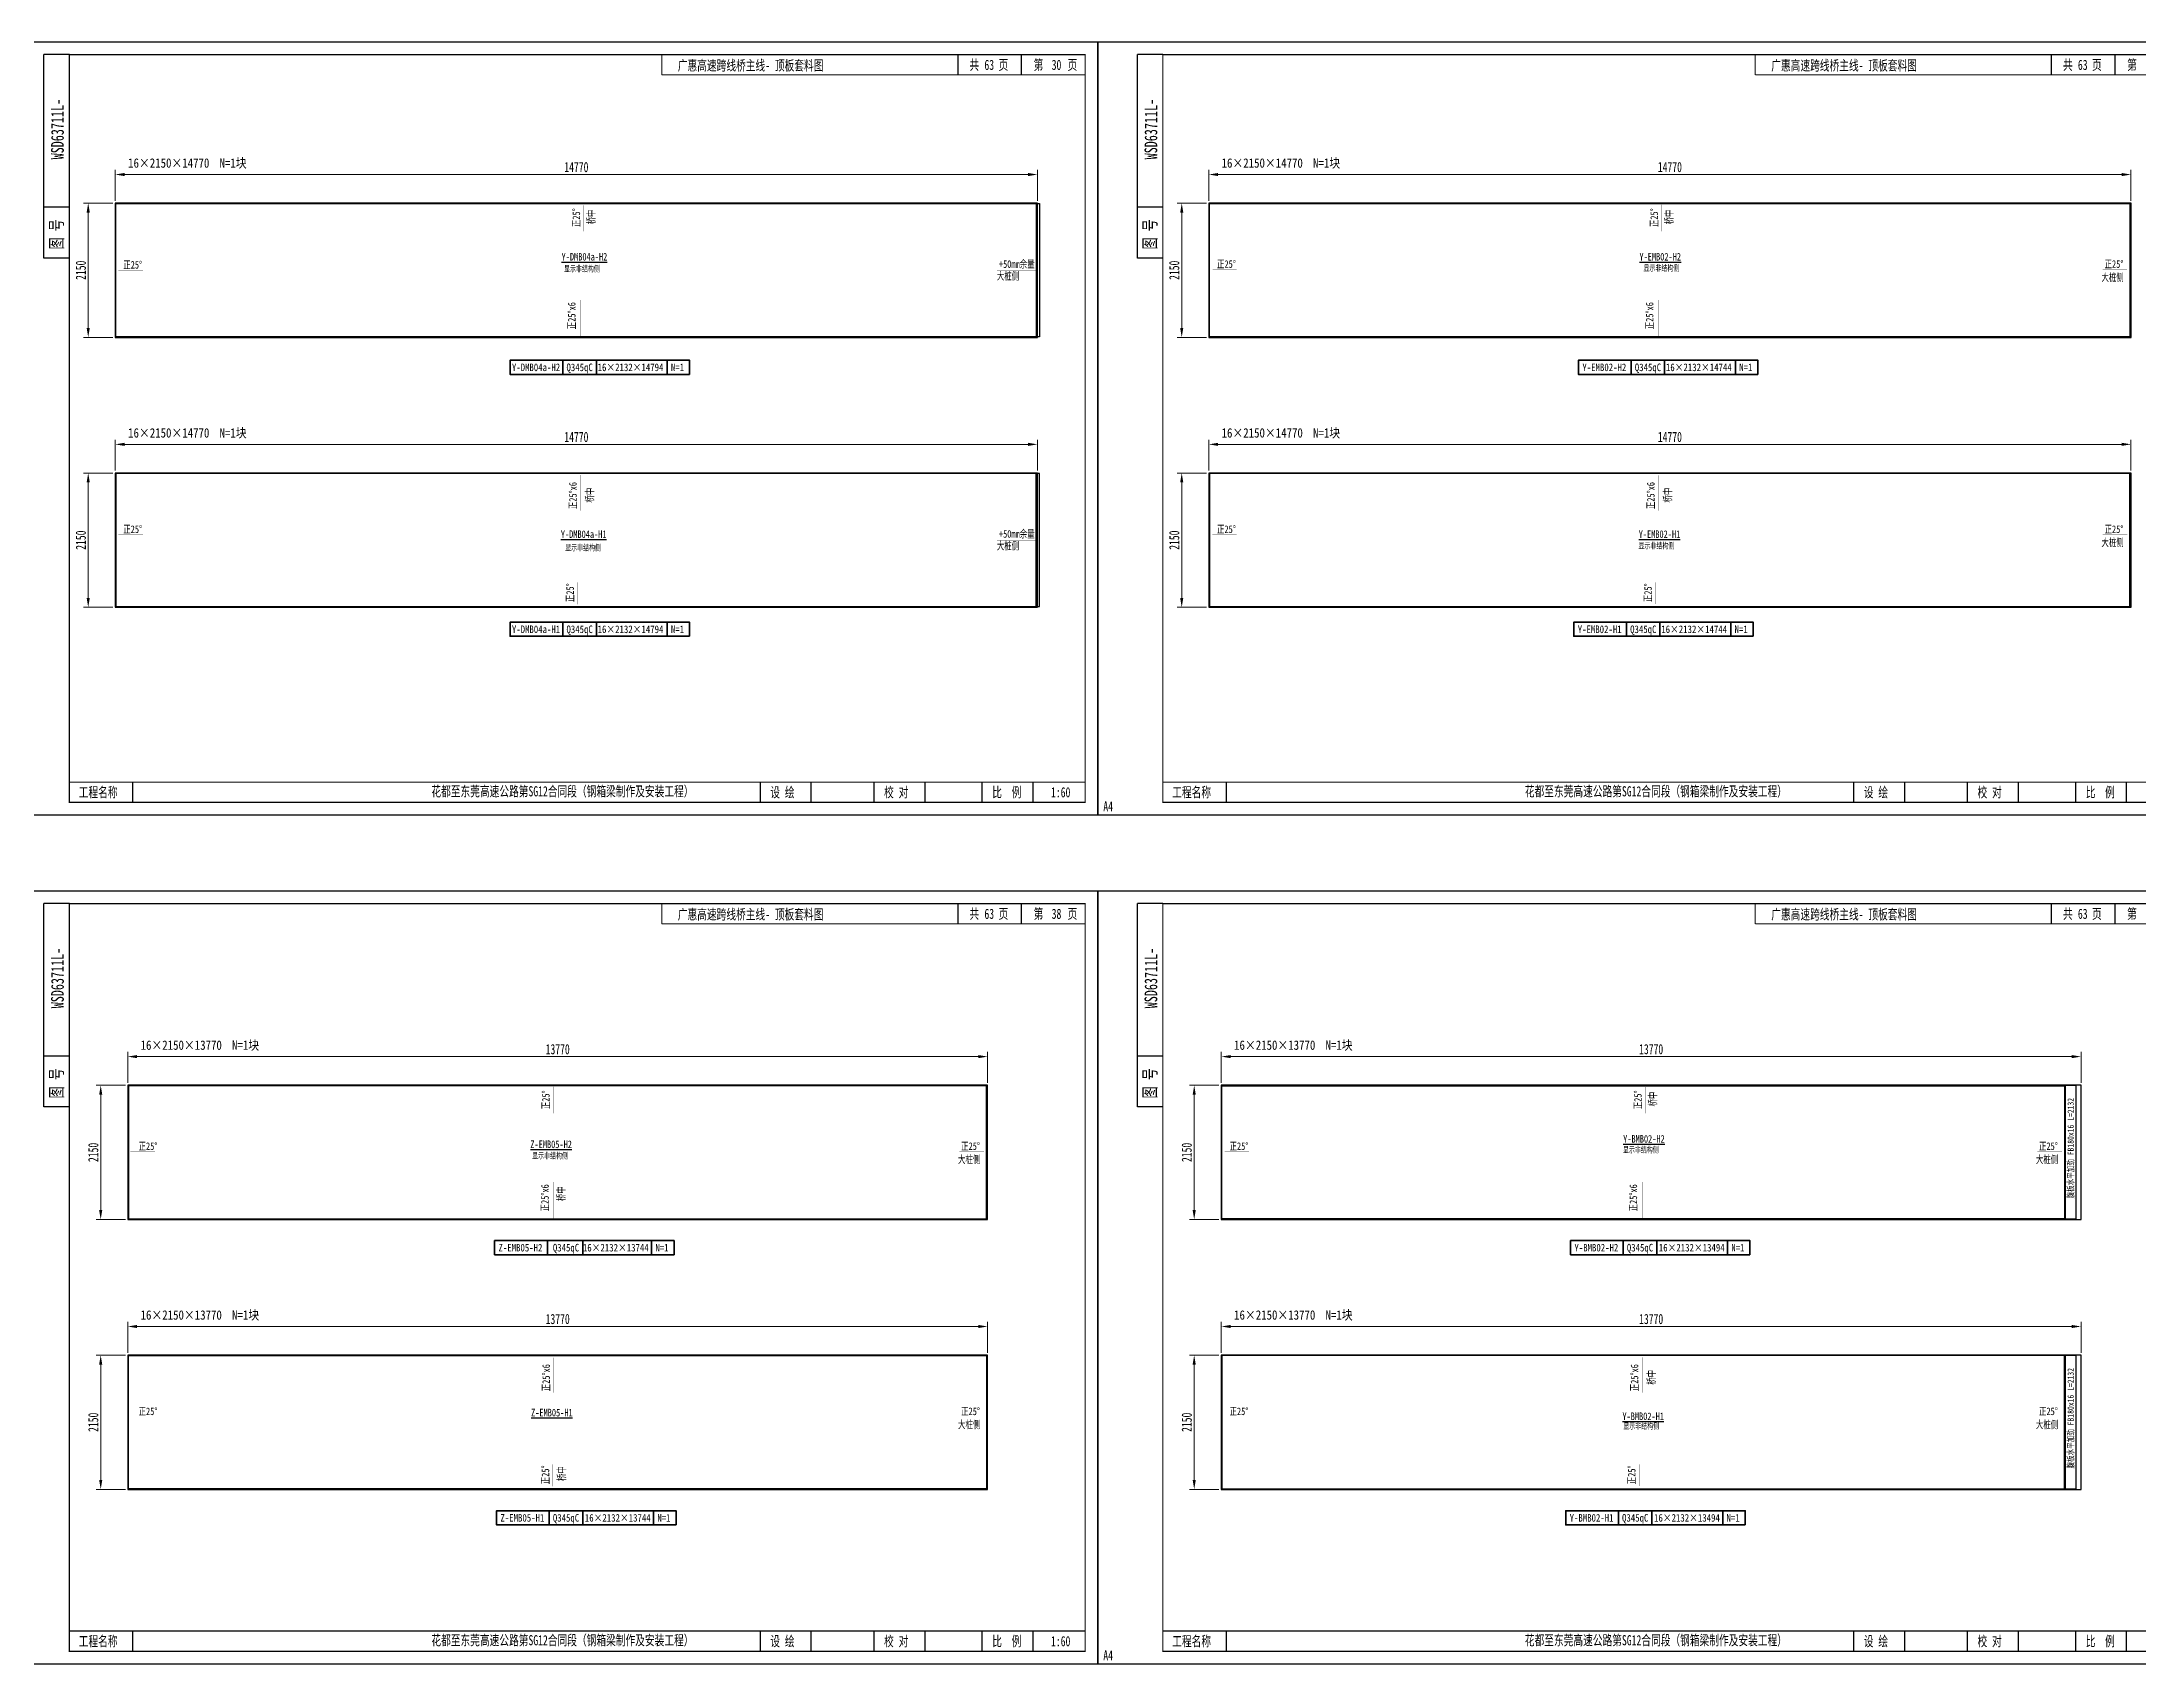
# Model space of a CAD drawing. Extents: x 1629247 to 2251351, y -601856 to -65897.
# Drawn here: x 2174920 to 2208491, y -172000 to -146022 of the extents above; entities that cross this region are included whole.
import ezdxf
from ezdxf.enums import TextEntityAlignment as Align

# ---------------------------------------------------------------- set-up
doc = ezdxf.new("R2010")
doc.units = 0
doc.header["$LTSCALE"] = 2
doc.header["$MEASUREMENT"] = 0
doc.header["$PDMODE"] = 35
doc.header["$PDSIZE"] = 50
doc.linetypes.add('PHANTOM', pattern=[63.5, 31.75, -6.35, 6.35, -6.35, 6.35, -6.35])
doc.layers.get('0').update_dxf_attribs({"linetype": 'CONTINUOUS'})
doc.layers.get('Defpoints').update_dxf_attribs({"linetype": 'CONTINUOUS'})
doc.layers.add('1图框轮廓', color=7, linetype='CONTINUOUS', lineweight=35)
doc.layers.add('标注层', color=3, linetype='CONTINUOUS', lineweight=13)
doc.layers.add('A3', color=7, linetype='CONTINUOUS')
doc.styles.add('仿宋', font='仿宋_GB2312_1.ttf', dxfattribs={"width": 0.7})
doc.dimstyles.new('标准标注样式-60', dxfattribs={"dimscale": 60, "dimtxt": 2.7, "dimasz": 2.5, "dimexe": 1.25, "dimexo": 0.625, "dimtad": 1, "dimdec": 0, "dimdsep": 46, "dimtxsty": '仿宋', "dimcen": 2.5, "dimclrd": 3, "dimclre": 3, "dimclrt": 4, "dimazin": 0, "dimtfac": 1, "dimtdec": 0, "dimtmove": 0, "dimatfit": 3, "dimfxl": 1.25, "dimlwd": 13, "dimlwe": 13, "dimarcsym": 0})

# ---------------------------------------------------------------- blocks, each defined once
blk = doc.blocks.new('*D1001')
at = {"color": 3, "lineweight": 13, "ltscale": 3}
for p, q in [((2176095, -148567), (2176095, -148071)), ((2190865, -148567), (2190865, -148071))]:
    blk.add_line(p, q, dxfattribs=at)
at = {"color": 3, "linetype": 'ByBlock', "lineweight": 13, "ltscale": 3}
blk.add_line((2190715, -148146), (2176245, -148146), dxfattribs=at)
at = {"color": 3, "ltscale": 3}
for points in [[(2176245, -148121), (2176245, -148171), (2176095, -148146)], [(2190715, -148121), (2190715, -148171), (2190865, -148146)]]:
    blk.add_solid(points, dxfattribs=at)
at = {"layer": 'Defpoints', "color": 0, "ltscale": 3}
for p in [(2176095, -148146), (2176095, -148604), (2190865, -148604)]:
    blk.add_point(p, dxfattribs=at)
at = {"color": 4, "ltscale": 3, "insert": (2183480, -148027), "char_height": 162, "attachment_point": 5, "style": '仿宋'}
blk.add_mtext('14770', dxfattribs=at)
blk = doc.blocks.new('*D1002')
at = {"color": 3, "lineweight": 13, "ltscale": 3}
for p, q in [((2176058, -148604), (2175587, -148604)), ((2176058, -150754), (2175587, -150754))]:
    blk.add_line(p, q, dxfattribs=at)
at = {"color": 3, "linetype": 'ByBlock', "lineweight": 13, "ltscale": 3}
blk.add_line((2175662, -148754), (2175662, -150604), dxfattribs=at)
at = {"color": 3, "ltscale": 3}
for points in [[(2175637, -148754), (2175687, -148754), (2175662, -148604)], [(2175637, -150604), (2175687, -150604), (2175662, -150754)]]:
    blk.add_solid(points, dxfattribs=at)
at = {"layer": 'Defpoints', "color": 0, "ltscale": 3}
for p in [(2176095, -148604), (2175662, -150754), (2176095, -150754)]:
    blk.add_point(p, dxfattribs=at)
at = {"color": 4, "ltscale": 3, "insert": (2175544, -149679), "char_height": 162, "attachment_point": 5, "rotation": 90, "style": '仿宋'}
blk.add_mtext('2150', dxfattribs=at)
blk = doc.blocks.new('tukuangA4-')
at = {"layer": 'A3'}
for p, q in [((537, 7565), (537, 10327)), ((882, 10327), (537, 10327)), ((12951, 10051), (12951, 10327)), ((13814, 10051), (13814, 10327)), ((882, 8256), (537, 8256)), ((882, 7565), (537, 7565)), ((1745, 173), (1745, 449)), ((10266, 173), (10266, 449)), ((10957, 173), (10957, 449)), ((11811, 173), (11811, 449)), ((12502, 173), (12502, 449)), ((13280, 173), (13280, 449)), ((13971, 173), (13971, 449))]:
    blk.add_line(p, q, dxfattribs=at)
blk.add_lwpolyline([(14850, 10500), (14850, 0), (0, 0), (0, 10500)], close=True, dxfattribs=at)
for points, const_width in [([(882, 10327), (14677, 10327), (14677, 173), (882, 173), (882, 10327)], 17.3), ([(8927, 10051), (8927, 10327)], 13.8), ([(8927, 10051), (14677, 10051)], 13.8), ([(882, 449), (14677, 449)], 13.8)]:
    blk.add_lwpolyline(points, dxfattribs=dict(at, const_width=const_width))
at = {"layer": 'A3', "color": 7, "linetype": 'Continuous', "style": '仿宋', "width": 0.7}
for s, p in [('共    页', (13106, 10120)), ('第     页', (13977, 10120)), ('工程名称', (1009, 242)), ('花都至东莞高速公路第SG12合同段（钢箱梁制作及安装工程）', (5798, 255)), ('设 绘', (10401, 242)), ('校 对', (11946, 242)), ('比  例', (13415, 242))]:
    blk.add_text(s, height=138.1, dxfattribs=at).set_placement(p)
blk.add_text('WSD63711L-', height=172.6, rotation=90, dxfattribs=at).set_placement((806, 9316), align=Align.CENTER)
blk.add_text('图 号', height=172.6, rotation=90, dxfattribs=at).set_placement((793, 7681))
blk.add_text('A4', height=138.1, dxfattribs=at).set_placement((139, 50), align=Align.CENTER)
blk = doc.blocks.new('*D1003')
at = {"color": 3, "lineweight": 13, "ltscale": 3}
for p, q in [((2176095, -152888), (2176095, -152392)), ((2190865, -152888), (2190865, -152392))]:
    blk.add_line(p, q, dxfattribs=at)
at = {"color": 3, "linetype": 'ByBlock', "lineweight": 13, "ltscale": 3}
blk.add_line((2190715, -152467), (2176245, -152467), dxfattribs=at)
at = {"color": 3, "ltscale": 3}
for points in [[(2176245, -152442), (2176245, -152492), (2176095, -152467)], [(2190715, -152442), (2190715, -152492), (2190865, -152467)]]:
    blk.add_solid(points, dxfattribs=at)
at = {"layer": 'Defpoints', "color": 0, "ltscale": 3}
for p in [(2176095, -152467), (2176095, -152926), (2190865, -152926)]:
    blk.add_point(p, dxfattribs=at)
at = {"color": 4, "ltscale": 3, "insert": (2183480, -152349), "char_height": 162, "attachment_point": 5, "style": '仿宋'}
blk.add_mtext('14770', dxfattribs=at)
blk = doc.blocks.new('*D1004')
at = {"color": 3, "lineweight": 13, "ltscale": 3}
for p, q in [((2176058, -152926), (2175587, -152926)), ((2176058, -155076), (2175587, -155076))]:
    blk.add_line(p, q, dxfattribs=at)
at = {"color": 3, "linetype": 'ByBlock', "lineweight": 13, "ltscale": 3}
blk.add_line((2175662, -153076), (2175662, -154926), dxfattribs=at)
at = {"color": 3, "ltscale": 3}
for points in [[(2175637, -153076), (2175687, -153076), (2175662, -152926)], [(2175637, -154926), (2175687, -154926), (2175662, -155076)]]:
    blk.add_solid(points, dxfattribs=at)
at = {"layer": 'Defpoints', "color": 0, "ltscale": 3}
for p in [(2176095, -152926), (2175662, -155076), (2176095, -155076)]:
    blk.add_point(p, dxfattribs=at)
at = {"color": 4, "ltscale": 3, "insert": (2175544, -154001), "char_height": 162, "attachment_point": 5, "rotation": 90, "style": '仿宋'}
blk.add_mtext('2150', dxfattribs=at)
blk = doc.blocks.new('*D1005')
at = {"color": 3, "lineweight": 13, "ltscale": 3}
for p, q in [((2193608, -148567), (2193608, -148071)), ((2208378, -148567), (2208378, -148071))]:
    blk.add_line(p, q, dxfattribs=at)
at = {"color": 3, "linetype": 'ByBlock', "lineweight": 13, "ltscale": 3}
blk.add_line((2208228, -148146), (2193758, -148146), dxfattribs=at)
at = {"color": 3, "ltscale": 3}
for points in [[(2193758, -148121), (2193758, -148171), (2193608, -148146)], [(2208228, -148121), (2208228, -148171), (2208378, -148146)]]:
    blk.add_solid(points, dxfattribs=at)
at = {"layer": 'Defpoints', "color": 0, "ltscale": 3}
for p in [(2193608, -148146), (2193608, -148604), (2208378, -148604)]:
    blk.add_point(p, dxfattribs=at)
at = {"color": 4, "ltscale": 3, "insert": (2200993, -148027), "char_height": 162, "attachment_point": 5, "style": '仿宋'}
blk.add_mtext('14770', dxfattribs=at)
blk = doc.blocks.new('*D1006')
at = {"color": 3, "lineweight": 13, "ltscale": 3}
for p, q in [((2193571, -148604), (2193100, -148604)), ((2193571, -150754), (2193100, -150754))]:
    blk.add_line(p, q, dxfattribs=at)
at = {"color": 3, "linetype": 'ByBlock', "lineweight": 13, "ltscale": 3}
blk.add_line((2193175, -148754), (2193175, -150604), dxfattribs=at)
at = {"color": 3, "ltscale": 3}
for points in [[(2193150, -148754), (2193200, -148754), (2193175, -148604)], [(2193150, -150604), (2193200, -150604), (2193175, -150754)]]:
    blk.add_solid(points, dxfattribs=at)
at = {"layer": 'Defpoints', "color": 0, "ltscale": 3}
for p in [(2193608, -148604), (2193175, -150754), (2193608, -150754)]:
    blk.add_point(p, dxfattribs=at)
at = {"color": 4, "ltscale": 3, "insert": (2193056, -149679), "char_height": 162, "attachment_point": 5, "rotation": 90, "style": '仿宋'}
blk.add_mtext('2150', dxfattribs=at)
blk = doc.blocks.new('*D1007')
at = {"color": 3, "lineweight": 13, "ltscale": 3}
for p, q in [((2193608, -152888), (2193608, -152392)), ((2208378, -152888), (2208378, -152392))]:
    blk.add_line(p, q, dxfattribs=at)
at = {"color": 3, "linetype": 'ByBlock', "lineweight": 13, "ltscale": 3}
blk.add_line((2208228, -152467), (2193758, -152467), dxfattribs=at)
at = {"color": 3, "ltscale": 3}
for points in [[(2193758, -152442), (2193758, -152492), (2193608, -152467)], [(2208228, -152442), (2208228, -152492), (2208378, -152467)]]:
    blk.add_solid(points, dxfattribs=at)
at = {"layer": 'Defpoints', "color": 0, "ltscale": 3}
for p in [(2193608, -152467), (2193608, -152926), (2208378, -152926)]:
    blk.add_point(p, dxfattribs=at)
at = {"color": 4, "ltscale": 3, "insert": (2200993, -152349), "char_height": 162, "attachment_point": 5, "style": '仿宋'}
blk.add_mtext('14770', dxfattribs=at)
blk = doc.blocks.new('*D1008')
at = {"color": 3, "lineweight": 13, "ltscale": 3}
for p, q in [((2193571, -152926), (2193100, -152926)), ((2193571, -155076), (2193100, -155076))]:
    blk.add_line(p, q, dxfattribs=at)
at = {"color": 3, "linetype": 'ByBlock', "lineweight": 13, "ltscale": 3}
blk.add_line((2193175, -153076), (2193175, -154926), dxfattribs=at)
at = {"color": 3, "ltscale": 3}
for points in [[(2193150, -153076), (2193200, -153076), (2193175, -152926)], [(2193150, -154926), (2193200, -154926), (2193175, -155076)]]:
    blk.add_solid(points, dxfattribs=at)
at = {"layer": 'Defpoints', "color": 0, "ltscale": 3}
for p in [(2193608, -152926), (2193175, -155076), (2193608, -155076)]:
    blk.add_point(p, dxfattribs=at)
at = {"color": 4, "ltscale": 3, "insert": (2193056, -154001), "char_height": 162, "attachment_point": 5, "rotation": 90, "style": '仿宋'}
blk.add_mtext('2150', dxfattribs=at)
blk = doc.blocks.new('*D1039')
at = {"color": 3, "lineweight": 13, "ltscale": 3}
for p, q in [((2176295, -162693), (2176295, -162197)), ((2190066, -162693), (2190066, -162197))]:
    blk.add_line(p, q, dxfattribs=at)
at = {"color": 3, "linetype": 'ByBlock', "lineweight": 13, "ltscale": 3}
blk.add_line((2189916, -162272), (2176445, -162272), dxfattribs=at)
at = {"color": 3, "ltscale": 3}
for points in [[(2176445, -162247), (2176445, -162297), (2176295, -162272)], [(2189916, -162247), (2189916, -162297), (2190066, -162272)]]:
    blk.add_solid(points, dxfattribs=at)
at = {"layer": 'Defpoints', "color": 0, "ltscale": 3}
for p in [(2176295, -162272), (2176295, -162731), (2190066, -162731)]:
    blk.add_point(p, dxfattribs=at)
at = {"color": 4, "ltscale": 3, "insert": (2183181, -162154), "char_height": 162, "attachment_point": 5, "style": '仿宋'}
blk.add_mtext('13770', dxfattribs=at)
blk = doc.blocks.new('*D1040')
at = {"color": 3, "lineweight": 13, "ltscale": 3}
for p, q in [((2176258, -162731), (2175787, -162731)), ((2176258, -164881), (2175787, -164881))]:
    blk.add_line(p, q, dxfattribs=at)
at = {"color": 3, "linetype": 'ByBlock', "lineweight": 13, "ltscale": 3}
blk.add_line((2175862, -162881), (2175862, -164731), dxfattribs=at)
at = {"color": 3, "ltscale": 3}
for points in [[(2175837, -162881), (2175887, -162881), (2175862, -162731)], [(2175837, -164731), (2175887, -164731), (2175862, -164881)]]:
    blk.add_solid(points, dxfattribs=at)
at = {"layer": 'Defpoints', "color": 0, "ltscale": 3}
for p in [(2176295, -162731), (2175862, -164881), (2176295, -164881)]:
    blk.add_point(p, dxfattribs=at)
at = {"color": 4, "ltscale": 3, "insert": (2175744, -163806), "char_height": 162, "attachment_point": 5, "rotation": 90, "style": '仿宋'}
blk.add_mtext('2150', dxfattribs=at)
blk = doc.blocks.new('*D1041')
at = {"color": 3, "lineweight": 13, "ltscale": 3}
for p, q in [((2176295, -167015), (2176295, -166519)), ((2190066, -167015), (2190066, -166519))]:
    blk.add_line(p, q, dxfattribs=at)
at = {"color": 3, "linetype": 'ByBlock', "lineweight": 13, "ltscale": 3}
blk.add_line((2189916, -166594), (2176445, -166594), dxfattribs=at)
at = {"color": 3, "ltscale": 3}
for points in [[(2176445, -166569), (2176445, -166619), (2176295, -166594)], [(2189916, -166569), (2189916, -166619), (2190066, -166594)]]:
    blk.add_solid(points, dxfattribs=at)
at = {"layer": 'Defpoints', "color": 0, "ltscale": 3}
for p in [(2176295, -166594), (2176295, -167053), (2190066, -167053)]:
    blk.add_point(p, dxfattribs=at)
at = {"color": 4, "ltscale": 3, "insert": (2183181, -166475), "char_height": 162, "attachment_point": 5, "style": '仿宋'}
blk.add_mtext('13770', dxfattribs=at)
blk = doc.blocks.new('*D1042')
at = {"color": 3, "lineweight": 13, "ltscale": 3}
for p, q in [((2176258, -167053), (2175787, -167053)), ((2176258, -169203), (2175787, -169203))]:
    blk.add_line(p, q, dxfattribs=at)
at = {"color": 3, "linetype": 'ByBlock', "lineweight": 13, "ltscale": 3}
blk.add_line((2175862, -167203), (2175862, -169053), dxfattribs=at)
at = {"color": 3, "ltscale": 3}
for points in [[(2175837, -167203), (2175887, -167203), (2175862, -167053)], [(2175837, -169053), (2175887, -169053), (2175862, -169203)]]:
    blk.add_solid(points, dxfattribs=at)
at = {"layer": 'Defpoints', "color": 0, "ltscale": 3}
for p in [(2176295, -167053), (2175862, -169203), (2176295, -169203)]:
    blk.add_point(p, dxfattribs=at)
at = {"color": 4, "ltscale": 3, "insert": (2175744, -168128), "char_height": 162, "attachment_point": 5, "rotation": 90, "style": '仿宋'}
blk.add_mtext('2150', dxfattribs=at)
blk = doc.blocks.new('*D1047')
at = {"color": 3, "lineweight": 13, "ltscale": 3}
for p, q in [((2193808, -162693), (2193808, -162197)), ((2207579, -162693), (2207579, -162197))]:
    blk.add_line(p, q, dxfattribs=at)
at = {"color": 3, "linetype": 'ByBlock', "lineweight": 13, "ltscale": 3}
blk.add_line((2207429, -162272), (2193958, -162272), dxfattribs=at)
at = {"color": 3, "ltscale": 3}
for points in [[(2193958, -162247), (2193958, -162297), (2193808, -162272)], [(2207429, -162247), (2207429, -162297), (2207579, -162272)]]:
    blk.add_solid(points, dxfattribs=at)
at = {"layer": 'Defpoints', "color": 0, "ltscale": 3}
for p in [(2193808, -162272), (2193808, -162731), (2207579, -162731)]:
    blk.add_point(p, dxfattribs=at)
at = {"color": 4, "ltscale": 3, "insert": (2200693, -162154), "char_height": 162, "attachment_point": 5, "style": '仿宋'}
blk.add_mtext('13770', dxfattribs=at)
blk = doc.blocks.new('*D1048')
at = {"color": 3, "lineweight": 13, "ltscale": 3}
for p, q in [((2193771, -162731), (2193300, -162731)), ((2193771, -164881), (2193300, -164881))]:
    blk.add_line(p, q, dxfattribs=at)
at = {"color": 3, "linetype": 'ByBlock', "lineweight": 13, "ltscale": 3}
blk.add_line((2193375, -162881), (2193375, -164731), dxfattribs=at)
at = {"color": 3, "ltscale": 3}
for points in [[(2193350, -162881), (2193400, -162881), (2193375, -162731)], [(2193350, -164731), (2193400, -164731), (2193375, -164881)]]:
    blk.add_solid(points, dxfattribs=at)
at = {"layer": 'Defpoints', "color": 0, "ltscale": 3}
for p in [(2193808, -162731), (2193375, -164881), (2193808, -164881)]:
    blk.add_point(p, dxfattribs=at)
at = {"color": 4, "ltscale": 3, "insert": (2193256, -163806), "char_height": 162, "attachment_point": 5, "rotation": 90, "style": '仿宋'}
blk.add_mtext('2150', dxfattribs=at)
blk = doc.blocks.new('*D1049')
at = {"color": 3, "lineweight": 13, "ltscale": 3}
for p, q in [((2193808, -167015), (2193808, -166519)), ((2207579, -167015), (2207579, -166519))]:
    blk.add_line(p, q, dxfattribs=at)
at = {"color": 3, "linetype": 'ByBlock', "lineweight": 13, "ltscale": 3}
blk.add_line((2207429, -166594), (2193958, -166594), dxfattribs=at)
at = {"color": 3, "ltscale": 3}
for points in [[(2193958, -166569), (2193958, -166619), (2193808, -166594)], [(2207429, -166569), (2207429, -166619), (2207579, -166594)]]:
    blk.add_solid(points, dxfattribs=at)
at = {"layer": 'Defpoints', "color": 0, "ltscale": 3}
for p in [(2193808, -166594), (2193808, -167053), (2207579, -167053)]:
    blk.add_point(p, dxfattribs=at)
at = {"color": 4, "ltscale": 3, "insert": (2200693, -166475), "char_height": 162, "attachment_point": 5, "style": '仿宋'}
blk.add_mtext('13770', dxfattribs=at)
blk = doc.blocks.new('*D1050')
at = {"color": 3, "lineweight": 13, "ltscale": 3}
for p, q in [((2193771, -167053), (2193300, -167053)), ((2193771, -169203), (2193300, -169203))]:
    blk.add_line(p, q, dxfattribs=at)
at = {"color": 3, "linetype": 'ByBlock', "lineweight": 13, "ltscale": 3}
blk.add_line((2193375, -167203), (2193375, -169053), dxfattribs=at)
at = {"color": 3, "ltscale": 3}
for points in [[(2193350, -167203), (2193400, -167203), (2193375, -167053)], [(2193350, -169053), (2193400, -169053), (2193375, -169203)]]:
    blk.add_solid(points, dxfattribs=at)
at = {"layer": 'Defpoints', "color": 0, "ltscale": 3}
for p in [(2193808, -167053), (2193375, -169203), (2193808, -169203)]:
    blk.add_point(p, dxfattribs=at)
at = {"color": 4, "ltscale": 3, "insert": (2193256, -168128), "char_height": 162, "attachment_point": 5, "rotation": 90, "style": '仿宋'}
blk.add_mtext('2150', dxfattribs=at)

msp = doc.modelspace()

# ---------------------------------------------------------------- linework, layer by layer
at = {"color": 3, "ltscale": 3}
for p, q in [((2190845.5, -148612.3), (2190845.5, -150744.3)), ((2190845.5, -155065.8), (2190845.5, -152933.8))]:
    msp.add_line(p, q, dxfattribs=at)
at = {"color": 8, "ltscale": 3}
for points in [[(2176095.5, -150754.3), (2190865.5, -150754.3), (2190865.5, -148604.3), (2176095.5, -148604.3)], [(2193608.3, -150754.3), (2208378.3, -150754.3), (2208378.3, -148604.3), (2193608.3, -148604.3)], [(2176095.5, -155075.8), (2190865.5, -155075.8), (2190865.5, -152925.8), (2176095.5, -152925.8)], [(2193608.3, -155075.8), (2208378.3, -155075.8), (2208378.3, -152925.8), (2193608.3, -152925.8)], [(2176295.5, -164881), (2190065.9, -164881), (2190065.9, -162731), (2176295.5, -162731)], [(2193808.2, -164881), (2207578.6, -164881), (2207578.6, -162731), (2193808.2, -162731)], [(2176295.5, -169202.5), (2190065.9, -169202.5), (2190065.9, -167052.5), (2176295.5, -167052.5)], [(2193808.2, -169202.5), (2207578.6, -169202.5), (2207578.6, -167052.5), (2193808.2, -167052.5)]]:
    msp.add_lwpolyline(points, close=True, dxfattribs=at)
at = {"color": 1}
for points in [[(2190895.5, -150744.3), (2176101.5, -150744.3), (2176101.5, -148612.3), (2190895.5, -148612.3)], [(2208362, -150744.3), (2193618.3, -150744.3), (2193618.3, -148612.3), (2208362, -148612.3)], [(2176101.5, -155065.8), (2190895.5, -155065.8), (2190895.5, -152933.8), (2176101.5, -152933.8)], [(2193618.3, -155065.8), (2208362, -155065.8), (2208362, -152933.8), (2193618.3, -152933.8)], [(2176305.5, -164871), (2190049.5, -164871), (2190049.5, -162739), (2176305.5, -162739)], [(2207312.2, -164871), (2193818.2, -164871), (2193818.2, -162739), (2207312.2, -162739)], [(2176305.5, -167060.5), (2190049.5, -167060.5), (2190049.5, -169192.5), (2176305.5, -169192.5)], [(2193818.2, -169192.5), (2207312.2, -169192.5), (2207312.2, -167060.5), (2193818.2, -167060.5)]]:
    msp.add_lwpolyline(points, close=True, dxfattribs=at)
at = {"color": 2, "ltscale": 3}
for points in [[(2207322.2, -162735.6), (2207322.2, -164867.6), (2207502.2, -164867.6), (2207502.2, -162735.6)], [(2207322.2, -167060.5), (2207322.2, -169192.5), (2207502.2, -169192.5), (2207502.2, -167060.5)]]:
    msp.add_lwpolyline(points, close=True, dxfattribs=at)
at = {"layer": '1图框轮廓', "color": 30, "ltscale": 3}
for p, q in [((2183265.1, -151120.7), (2183265.1, -151345.7)), ((2183799.6, -151345.7), (2183799.6, -151120.7)), ((2184934, -151120.7), (2184934, -151345.7)), ((2200374.7, -151120.7), (2200374.7, -151345.7)), ((2200909.2, -151345.7), (2200909.2, -151120.7)), ((2202043.6, -151120.7), (2202043.6, -151345.7)), ((2183265.1, -155316), (2183265.1, -155541)), ((2183799.6, -155541), (2183799.6, -155316)), ((2184934, -155316), (2184934, -155541)), ((2200300.1, -155316), (2200300.1, -155541)), ((2200834.6, -155541), (2200834.6, -155316)), ((2201969, -155316), (2201969, -155541)), ((2183015.7, -165219), (2183015.7, -165444)), ((2183581.3, -165444), (2183581.3, -165219)), ((2184684.6, -165219), (2184684.6, -165444)), ((2200247.1, -165219), (2200247.1, -165444)), ((2200781.6, -165444), (2200781.6, -165219)), ((2201916, -165219), (2201916, -165444)), ((2183046.8, -169545.6), (2183046.8, -169770.6)), ((2183581.3, -169770.6), (2183581.3, -169545.6)), ((2184715.8, -169545.6), (2184715.8, -169770.6)), ((2200170.4, -169545.6), (2200170.4, -169770.6)), ((2200704.9, -169770.6), (2200704.9, -169545.6)), ((2201839.4, -169545.6), (2201839.4, -169770.6))]:
    msp.add_line(p, q, dxfattribs=at)
for points in [[(2185294, -151345.7), (2182419.4, -151345.7), (2182419.4, -151120.7), (2185294, -151120.7)], [(2202403.6, -151345.7), (2199529, -151345.7), (2199529, -151120.7), (2202403.6, -151120.7)], [(2185294, -155541), (2182419.4, -155541), (2182419.4, -155316), (2185294, -155316)], [(2202329, -155541), (2199454.4, -155541), (2199454.4, -155316), (2202329, -155316)], [(2185044.6, -165444), (2182170, -165444), (2182170, -165219), (2185044.6, -165219)], [(2202276, -165444), (2199401.4, -165444), (2199401.4, -165219), (2202276, -165219)], [(2185075.8, -169770.6), (2182201.1, -169770.6), (2182201.1, -169545.6), (2185075.8, -169545.6)], [(2202199.4, -169770.6), (2199324.8, -169770.6), (2199324.8, -169545.6), (2202199.4, -169545.6)]]:
    msp.add_lwpolyline(points, close=True, dxfattribs=at)
at = {"layer": '标注层', "color": 42}
for points in [[(2183596.2, -148625.1, 0, 25, 0), (2183596.2, -148699.9, 5, 5, 0), (2183596.2, -149054.6, 5, 5, 0)], [(2200859.1, -148625.1, 0, 25, 0), (2200859.1, -148699.9, 5, 5, 0), (2200859.1, -149054.6, 5, 5, 0)], [(2176141.7, -149677.1, 0, 25, 0), (2176216.6, -149677.1, 5, 5, 0), (2176537.4, -149677.1, 5, 5, 0)], [(2190845.5, -149678.3, 0, 25, 0), (2190770.7, -149678.3, 5, 5, 0), (2190218.8, -149678.3, 5, 5, 0)], [(2193658.5, -149665.1, 0, 25, 0), (2193733.3, -149665.1, 5, 5, 0), (2194054.1, -149665.1, 5, 5, 0)], [(2208321.7, -149665.1, 0, 25, 0), (2208246.9, -149665.1, 5, 5, 0), (2207926.1, -149665.1, 5, 5, 0)], [(2183546.6, -150744.3, 0, 25, 0), (2183546.6, -150669.4, 5, 5, 0), (2183546.6, -150153.5, 5, 5, 0)], [(2200809.5, -150744.3, 0, 25, 0), (2200809.5, -150669.4, 5, 5, 0), (2200809.5, -150153.5, 5, 5, 0)], [(2183546.6, -152956.8, 0, 25, 0), (2183546.6, -153031.7, 5, 5, 0), (2183546.6, -153526.8, 5, 5, 0)], [(2200809.5, -152956.8, 0, 25, 0), (2200809.5, -153031.7, 5, 5, 0), (2200809.5, -153526.8, 5, 5, 0)], [(2176141.7, -153911.4, 0, 25, 0), (2176216.6, -153911.4, 5, 5, 0), (2176537.4, -153911.4, 5, 5, 0)], [(2190845.5, -153999.8, 0, 25, 0), (2190770.7, -153999.8, 5, 5, 0), (2190218.8, -153999.8, 5, 5, 0)], [(2193658.5, -153911.4, 0, 25, 0), (2193733.3, -153911.4, 5, 5, 0), (2194054.1, -153911.4, 5, 5, 0)], [(2208321.7, -153911.4, 0, 25, 0), (2208246.9, -153911.4, 5, 5, 0), (2207926.1, -153911.4, 5, 5, 0)], [(2183496.9, -155036.6, 0, 25, 0), (2183496.9, -154961.8, 5, 5, 0), (2183496.9, -154677.2, 5, 5, 0)], [(2200759.7, -155036.6, 0, 25, 0), (2200759.7, -154961.8, 5, 5, 0), (2200759.7, -154677.2, 5, 5, 0)], [(2183108.4, -162751.8, 0, 25, 0), (2183108.4, -162826.6, 5, 5, 0), (2183108.4, -163181.3, 5, 5, 0)], [(2200598.3, -162751.8, 0, 25, 0), (2200598.3, -162826.6, 5, 5, 0), (2200598.3, -163181.3, 5, 5, 0)], [(2176334.1, -163791.8, 0, 25, 0), (2176408.9, -163791.8, 5, 5, 0), (2176729.7, -163791.8, 5, 5, 0)], [(2190009.2, -163791.8, 0, 25, 0), (2189934.4, -163791.8, 5, 5, 0), (2189613.6, -163791.8, 5, 5, 0)], [(2193858.5, -163791.8, 0, 25, 0), (2193933.3, -163791.8, 5, 5, 0), (2194254.1, -163791.8, 5, 5, 0)], [(2207272, -163791.8, 0, 25, 0), (2207197.2, -163791.8, 5, 5, 0), (2206876.4, -163791.8, 5, 5, 0)], [(2183117.6, -164871, 0, 25, 0), (2183117.6, -164796.1, 5, 5, 0), (2183117.6, -164280.2, 5, 5, 0)], [(2200548.7, -164871, 0, 25, 0), (2200548.7, -164796.1, 5, 5, 0), (2200548.7, -164280.2, 5, 5, 0)], [(2183117.6, -167083.6, 0, 25, 0), (2183117.6, -167158.4, 5, 5, 0), (2183117.6, -167653.5, 5, 5, 0)], [(2200548.7, -167083.6, 0, 25, 0), (2200548.7, -167158.4, 5, 5, 0), (2200548.7, -167653.5, 5, 5, 0)], [(2176334.1, -168038.2, 0, 25, 0), (2176408.9, -168038.2, 5, 5, 0), (2176729.7, -168038.2, 5, 5, 0)], [(2190009.2, -168038.2, 0, 25, 0), (2189934.4, -168038.2, 5, 5, 0), (2189613.6, -168038.2, 5, 5, 0)], [(2193858.5, -168038.2, 0, 25, 0), (2193933.3, -168038.2, 5, 5, 0), (2194254.1, -168038.2, 5, 5, 0)], [(2207272, -168038.2, 0, 25, 0), (2207197.2, -168038.2, 5, 5, 0), (2206876.4, -168038.2, 5, 5, 0)], [(2183101.6, -169163.3, 0, 25, 0), (2183101.6, -169088.5, 5, 5, 0), (2183101.6, -168803.9, 5, 5, 0)], [(2200498.9, -169163.3, 0, 25, 0), (2200498.9, -169088.5, 5, 5, 0), (2200498.9, -168803.9, 5, 5, 0)]]:
    msp.add_lwpolyline(points, format="xyseb", dxfattribs=at)

# ---------------------------------------------------------------- block references
at = {"color": 8, "xscale": 1.179310345090926, "yscale": 1.179310344828991, "zscale": 1.179310344827586}
for p in [(2174319.8, -158405), (2191832.5, -158405), (2174319.8, -172000.1), (2191832.5, -172000.1)]:
    msp.add_blockref('tukuangA4-', p, dxfattribs=at)

# ---------------------------------------------------------------- texts
at = {"color": 7, "style": '仿宋', "width": 0.85}
for s, p in [('16×2150×14770', (2176301, -148036.4)), ('N=1块', (2177765.3, -148036.4)), ('16×2150×14770', (2193813.7, -148036.4)), ('N=1块', (2195278.1, -148036.4)), ('16×2150×14770', (2176301, -152358)), ('N=1块', (2177765.3, -152358)), ('16×2150×14770', (2193813.7, -152358)), ('N=1块', (2195278.1, -152358)), ('16×2150×13770', (2176501, -162163.1)), ('N=1块', (2177965.3, -162163.1)), ('16×2150×13770', (2194013.7, -162163.1)), ('N=1块', (2195478, -162163.1)), ('16×2150×13770', (2176501, -166484.7)), ('N=1块', (2177965.3, -166484.7)), ('16×2150×13770', (2194013.7, -166484.7)), ('N=1块', (2195478, -166484.7))]:
    msp.add_text(s, height=150, dxfattribs=at).set_placement(p)
at = {"color": 6, "linetype": 'PHANTOM', "ltscale": 10, "style": '仿宋', "width": 0.7}
for s, p in [('%%UY-DMB04a-H2', (2183243, -149523)), ('%%UY-EMB02-H2', (2200505.9, -149523)), ('%%UY-DMB04a-H1', (2183231.2, -153965.9)), ('%%UY-EMB02-H1', (2200494, -153965.9)), ('%%UZ-EMB05-H2', (2182743.3, -163736.7)), ('%%UY-BMB02-H2', (2200245, -163649.7)), ('%%UZ-EMB05-H1', (2182755.1, -168034)), ('%%UY-BMB02-H1', (2200233.2, -168092.6))]:
    msp.add_text(s, height=121.5, dxfattribs=at).set_placement(p)
at = {"color": 152, "linetype": 'PHANTOM', "ltscale": 10, "style": '仿宋', "width": 0.7}
for p in [(2183283.2, -149703), (2200570.3, -149691.6), (2183301.9, -154169.4), (2200490.2, -154138), (2182771.9, -163907.1), (2200242, -163812.3), (2200246.8, -168236.9)]:
    msp.add_text('显示非结构侧', height=97.2, dxfattribs=at).set_placement(p)
at = {"color": 7, "style": '仿宋', "width": 0.85}
for s, p in [('Y-DMB04a-H2', (2182833.7, -151233.2)), ('Q345qC', (2183532.3, -151233.2)), ('16×2132×14794', (2184346.9, -151233.2)), ('N=1 ', (2185135.1, -151233.2)), ('Y-EMB02-H2', (2199943.3, -151233.2)), ('Q345qC', (2200642, -151233.2)), ('16×2132×14744', (2201456.5, -151233.2)), ('N=1 ', (2202244.7, -151233.2)), ('Y-DMB04a-H1', (2182833.7, -155428.5)), ('Q345qC', (2183532.3, -155428.5)), ('16×2132×14794', (2184346.9, -155428.5)), ('N=1 ', (2185135.1, -155428.5)), ('Y-EMB02-H1', (2199868.7, -155428.5)), ('Q345qC', (2200567.3, -155428.5)), ('16×2132×14744', (2201381.9, -155428.5)), ('N=1 ', (2202170.1, -155428.5)), ('Z-EMB05-H2', (2182584.3, -165331.5)), ('Q345qC', (2183314.1, -165331.5)), ('16×2132×13744', (2184111.6, -165331.5)), ('N=1 ', (2184885.7, -165331.5)), ('Y-BMB02-H2', (2199815.7, -165331.5)), ('Q345qC', (2200514.4, -165331.5)), ('16×2132×13494', (2201343, -165331.5)), ('N=1 ', (2202117.1, -165331.5)), ('Z-EMB05-H1', (2182615.5, -169658.1)), ('Q345qC', (2183314.1, -169658.1)), ('16×2132×13744', (2184142.8, -169658.1)), ('N=1 ', (2184916.9, -169658.1)), ('Y-BMB02-H1', (2199739.1, -169658.1)), ('Q345qC', (2200437.7, -169658.1)), ('16×2132×13494', (2201266.4, -169658.1)), ('N=1 ', (2202040.5, -169658.1))]:
    msp.add_text(s, height=121.5, dxfattribs=at).set_placement(p, align=Align.MIDDLE_CENTER)
at = {"color": 7, "style": '仿宋', "width": 0.75}
for p in [(2207411.2, -163738.1), (2207411.2, -168063)]:
    msp.add_text('腹板水平加劲 FB180x16 L=2132', height=100, rotation=90, dxfattribs=at).set_placement(p, align=Align.MIDDLE_CENTER)
at = {"layer": 'A3', "color": 6, "linetype": 'Continuous', "style": '仿宋', "width": 0.7}
for p in [(2185104.4, -146479.9), (2202617.1, -146479.9), (2185104.4, -160075.1), (2202617.1, -160075.1)]:
    msp.add_text('广惠高速跨线桥主线- 顶板套料图', height=162.857, dxfattribs=at).set_placement(p)
at = {"layer": 'A3', "color": 1, "linetype": 'Continuous', "style": '仿宋', "width": 0.7}
for s, p in [('63', (2190015, -146470.8)), ('30', (2191092.2, -146470.8)), ('63', (2207527.7, -146470.8)), ('63', (2190015, -160066)), ('38', (2191092.2, -160066)), ('63', (2207527.7, -160066))]:
    msp.add_text(s, height=162.86, dxfattribs=at).set_placement(p)
at = {"layer": 'A3', "color": 7, "linetype": 'Continuous', "style": '仿宋', "width": 0.7}
for p in [(2191081.7, -158120.2), (2191081.7, -171715.3)]:
    msp.add_text('1:60', height=162.86, dxfattribs=at).set_placement(p)
at = {"layer": '标注层', "color": 42, "style": '仿宋', "width": 0.7}
for s, p in [('正25%%D', (2183539.1, -148987.7)), ('正25%%D', (2200802, -148987.7)), ('桥中', (2183776.9, -148943.5)), ('桥中', (2201039.8, -148943.5)), ('正25%%Dx6', (2183466, -150623.5)), ('正25%%Dx6', (2200728.9, -150623.5)), ('正25%%Dx6', (2183484.9, -153504.5)), ('桥中', (2183755.1, -153399.3)), ('正25%%Dx6', (2200747.7, -153504.5)), ('桥中', (2201018, -153399.3)), ('正25%%D', (2183439.7, -154993.6)), ('正25%%D', (2200702.6, -154993.6)), ('正25%%D', (2183051.2, -163114.4)), ('正25%%D', (2200541.1, -163114.4)), ('桥中', (2200778.9, -163070.2)), ('正25%%Dx6', (2183037, -164750.2)), ('桥中', (2183295, -164585)), ('正25%%Dx6', (2200468, -164750.2)), ('正25%%Dx6', (2183055.9, -167631.2)), ('正25%%Dx6', (2200486.9, -167631.2)), ('桥中', (2200757.2, -167526)), ('正25%%D', (2183044.5, -169120.3)), ('桥中', (2183303.2, -169068.1)), ('正25%%D', (2200441.7, -169120.3))]:
    msp.add_text(s, height=121.5, rotation=90, dxfattribs=at).set_placement(p)
for s, p in [('正25%%D', (2176224, -149651.9)), ('大桩侧', (2190213.8, -149831.8)), ('+50mm余量', (2190247.6, -149640.5)), ('正25%%D', (2193740.7, -149639.9)), ('大桩侧', (2207904.5, -149852.7)), ('正25%%D', (2207954.9, -149639.9)), ('正25%%D', (2176224, -153886.2)), ('大桩侧', (2190213.8, -154153.4)), ('+50mm余量', (2190247.6, -153962)), ('正25%%D', (2193740.7, -153886.2)), ('大桩侧', (2207904.5, -154099)), ('正25%%D', (2207954.9, -153886.2)), ('正25%%D', (2176468.7, -163766.6)), ('正25%%D', (2189642.4, -163766.6)), ('正25%%D', (2193940.7, -163766.6)), ('正25%%D', (2206905.2, -163766.6)), ('大桩侧', (2189592, -163979.4)), ('大桩侧', (2206854.7, -163979.4)), ('正25%%D', (2176468.7, -168012.9)), ('大桩侧', (2189592, -168225.7)), ('正25%%D', (2189642.4, -168012.9)), ('正25%%D', (2193940.7, -168012.9)), ('大桩侧', (2206854.7, -168225.7)), ('正25%%D', (2206905.2, -168012.9))]:
    msp.add_text(s, height=121.5, dxfattribs=at).set_placement(p)

# ---------------------------------------------------------------- dimensions: what is measured, and where the dimension line sits
at = {"color": 8, "ltscale": 3}
for base, p1, p2, picture, middle in [((2176095.5, -148145.6), (2190865.5, -148604.3), (2176095.5, -148604.3), '*D1001', (2183480.5, -148027.1)), ((2193608.3, -148145.6), (2208378.3, -148604.3), (2193608.3, -148604.3), '*D1005', (2200993.3, -148027.1)), ((2176095.5, -152467.2), (2190865.5, -152925.8), (2176095.5, -152925.8), '*D1003', (2183480.5, -152348.7)), ((2193608.3, -152467.2), (2208378.3, -152925.8), (2193608.3, -152925.8), '*D1007', (2200993.3, -152348.7)), ((2176295.5, -162272.3), (2190065.9, -162731), (2176295.5, -162731), '*D1039', (2183180.7, -162153.8)), ((2193808.2, -162272.3), (2207578.6, -162731), (2193808.2, -162731), '*D1047', (2200693.4, -162153.8)), ((2176295.5, -166593.9), (2190065.9, -167052.5), (2176295.5, -167052.5), '*D1041', (2183180.7, -166475.4)), ((2193808.2, -166593.9), (2207578.6, -167052.5), (2193808.2, -167052.5), '*D1049', (2200693.4, -166475.4))]:
    dim = msp.add_linear_dim(base=base, p1=p1, p2=p2, dimstyle='标准标注样式-60', dxfattribs=at)
    dim.commit()
    dim.dimension.update_dxf_attribs({"geometry": picture, "text_midpoint": middle})
for base, p1, p2, picture, middle in [((2175662.1, -150754.3), (2176095.5, -148604.3), (2176095.5, -150754.3), '*D1002', (2175543.6, -149679.3)), ((2193174.8, -150754.3), (2193608.3, -148604.3), (2193608.3, -150754.3), '*D1006', (2193056.3, -149679.3)), ((2175662.1, -155075.8), (2176095.5, -152925.8), (2176095.5, -155075.8), '*D1004', (2175543.6, -154000.8)), ((2193174.8, -155075.8), (2193608.3, -152925.8), (2193608.3, -155075.8), '*D1008', (2193056.3, -154000.8)), ((2175862.1, -164881), (2176295.5, -162731), (2176295.5, -164881), '*D1040', (2175743.6, -163806)), ((2193374.8, -164881), (2193808.2, -162731), (2193808.2, -164881), '*D1048', (2193256.3, -163806)), ((2175862.1, -169202.5), (2176295.5, -167052.5), (2176295.5, -169202.5), '*D1042', (2175743.6, -168127.5)), ((2193374.8, -169202.5), (2193808.2, -167052.5), (2193808.2, -169202.5), '*D1050', (2193256.3, -168127.5))]:
    dim = msp.add_linear_dim(base=base, p1=p1, p2=p2, angle=90, dimstyle='标准标注样式-60', dxfattribs=at)
    dim.commit()
    dim.dimension.update_dxf_attribs({"geometry": picture, "text_midpoint": middle})

doc.saveas('drawing.dxf')
